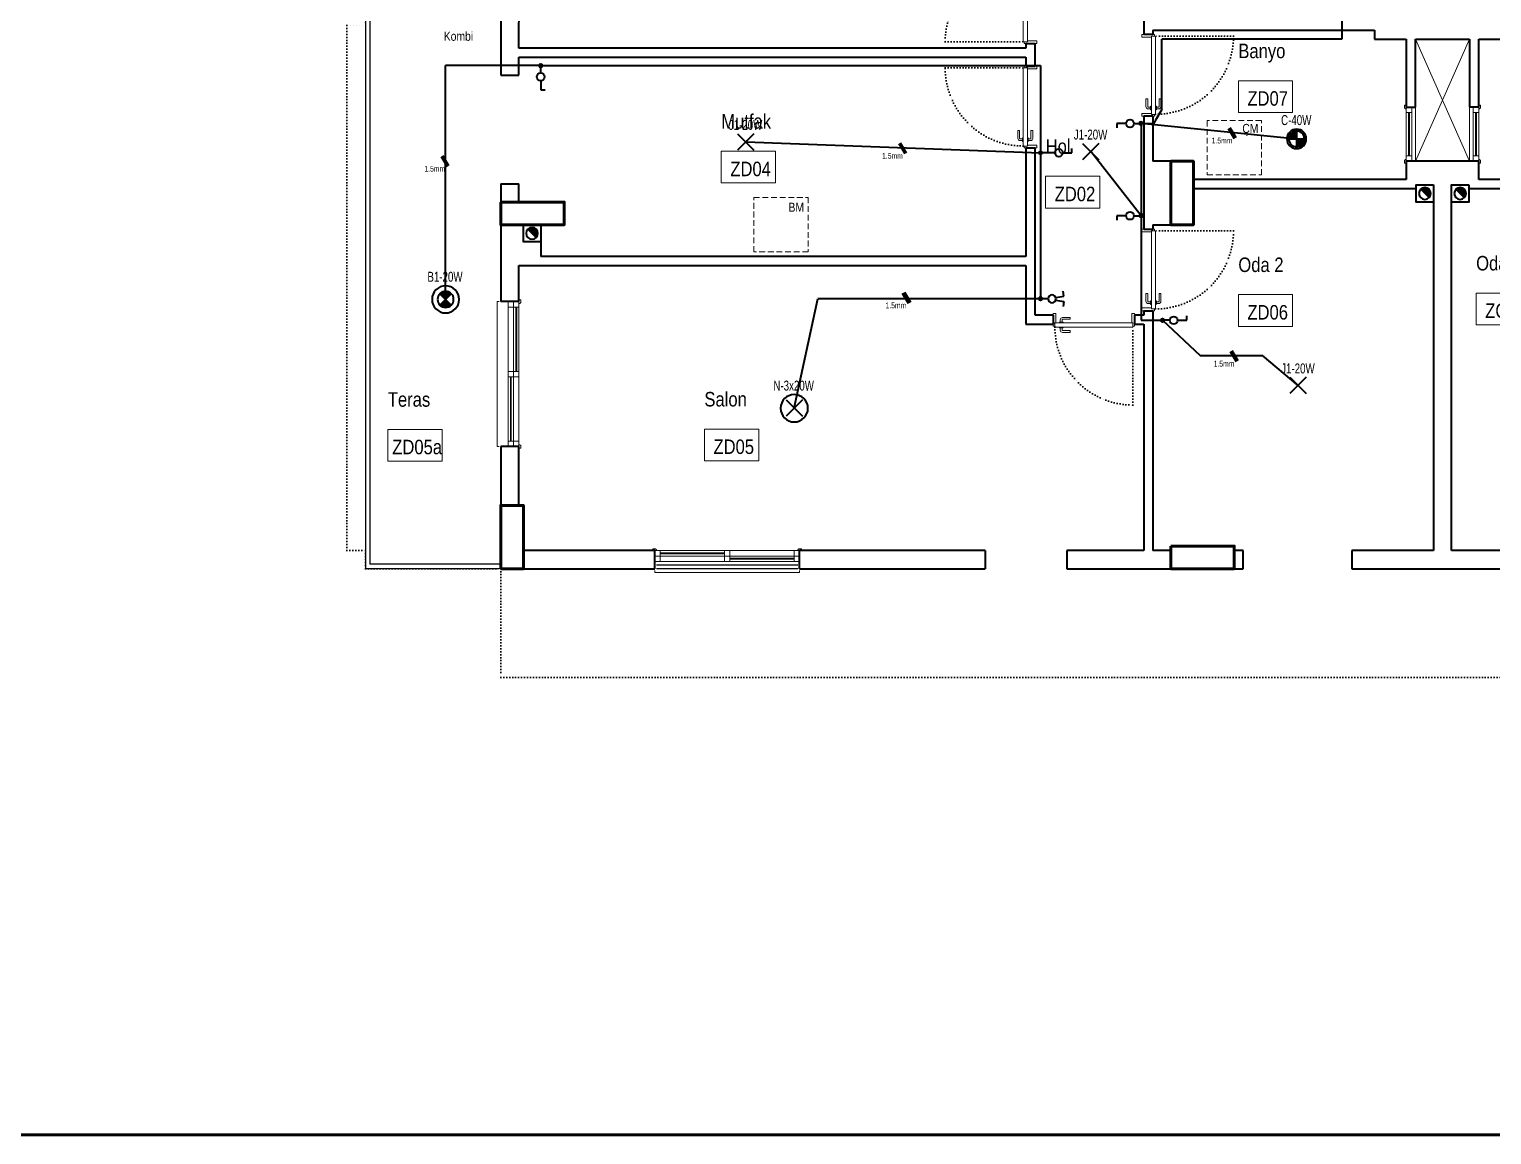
# Model space of a CAD drawing. Header units: millimetres. Extents: x 1811019 to 3717122, y -501178 to -243171.
# Drawn here: x 1856802 to 1858417, y -252390 to -251169 of the extents above; entities that cross this region are included whole.
import ezdxf
from ezdxf.enums import TextEntityAlignment as Align

# ---------------------------------------------------------------- set-up
doc = ezdxf.new("R2010")
doc.units = ezdxf.units.MM
for name, pattern in [('CONTINOUS', [0]), ('CONTINU', [0]), ('izdüşüm arka', [3.174999999999999, 0, -3.174999999999999]), ('izdüşüm ön', [9.524999999999999, 6.35, -3.175])]:
    doc.linetypes.add(name, pattern=pattern)
for name, color, linetype, lineweight in [('a_ba', 6, 'Continuous', 50), ('a_doğrama', 251, 'Continuous', 20), ('a_duvar', 255, 'Continuous', 35), ('a_görünüş', 32, 'Continuous', 25), ('a_görünüş_ince', 8, 'Continuous', 20), ('a_izdüşüm_arka', 255, 'izdüşüm arka', 30), ('a_izdüşüm_ön', 6, 'izdüşüm ön', 9), ('a_not_mahal', 253, 'Continuous', 5), ('a_not_misc', 144, 'Continuous', 5), ('a_çerçeve_line', 7, 'Continuous', 50), ('Aydınlatma', 4, 'CONTINOUS', 35), ('Aydınlatma_', 3, 'Continuous', 40), ('Priz', 6, 'CONTINOUS', 40)]:
    doc.layers.add(name, color=color, linetype=linetype, lineweight=lineweight)
doc.styles.add('Grupcad', font='arial.ttf', dxfattribs={"width": 0.7})
doc.styles.add('OL', font='tsimplex.shx', dxfattribs={"width": 0.8, "height": 12})
doc.styles.get("Standard").update_dxf_attribs({"font": 'ARIALN.TTF'})

# ---------------------------------------------------------------- blocks, each defined once
blk = doc.blocks.new('K2')
at = {"layer": 'a_doğrama', "color": 251, "linetype": 'Continuous'}
for p, q in [((-13.00000000162981, 88.09999999962747), (-13.00000000186265, 1.900000000372529)), ((-13.00000000162981, 88.09999999962747), (-8.500000001862645, 88.09999999962747)), ((-12.00000000162981, 90), (-12.00000000162981, 88.09999999962747)), ((-12.00000000162981, 90), (-10.00000000186265, 90)), ((-8.500000001862645, 88.09999999962747), (-8.500000001862645, 1.900000000372529)), ((-13.00000000186265, 1.900000000372529), (-8.500000001862645, 1.900000000372529)), ((-12.00000000186265, 0), (-12.00000000186265, 1.900000000372529)), ((-12.00000000186265, 0), (-10.00000000186265, 0))]:
    blk.add_line(p, q, dxfattribs=at)
at = {"layer": 'a_doğrama', "color": 251}
for points in [[(-16.50000000186265, 82.09999999962747), (-14.00000000162981, 82.09999999962747)], [(-5.000000001862645, 82.09999999962747), (-7.500000001862645, 82.09999999962747)]]:
    blk.add_lwpolyline(points, dxfattribs=at)
for points in [[(-13.00000000162981, 83.09999999962747), (-13.50000000186265, 83.09999999962747, 0.4142135623730951), (-14.00000000186265, 82.59999999962747), (-14.00000000186265, 79.59999999962747, 0.414213562373095), (-13.50000000162981, 79.09999999968568), (-13.00000000162981, 79.09999999962747)], [(-8.500000001629815, 83.09999999962747), (-8.000000001629815, 83.09999999962747, -0.4142135623730951), (-7.500000001862645, 82.59999999962747), (-7.500000001862645, 79.59999999962747, -0.414213562373095), (-8.000000001629815, 79.09999999962747), (-8.500000001629815, 79.09999999962747)], [(-14.00000000162981, 80.09999999962747), (-16.50000000162981, 80.09999999962747, 0.414213562373095), (-17.00000000162981, 79.59999999962747), (-17.00000000186265, 71.09999999962747), (-19.00000000186265, 71.09999999962747), (-19.00000000186265, 79.59999999962747)], [(-7.500000001862645, 80.09999999956926), (-5.000000001862645, 80.09999999962747, -0.414213562373095), (-4.500000001862645, 79.59999999962747), (-4.500000001862645, 71.09999999962747), (-2.500000001862645, 71.09999999962747), (-2.500000001629815, 79.59999999962747)]]:
    blk.add_lwpolyline(points, format="xyb", dxfattribs=at)
at = {"layer": 'a_doğrama', "color": 251, "linetype": 'Continuous'}
for points in [[(-1.629814505577087e-09, 90.00000000005821), (1.999999998137355, 90), (1.999999998137355, 87), (-8.500000001862645, 87)], [(0, 0), (2, 0), (2, 3), (-8.500000001862645, 3)]]:
    blk.add_lwpolyline(points, dxfattribs=at)
at = {"layer": 'a_doğrama', "color": 251}
for centre, start, end in [((-16.50000000186265, 79.59999999962747), 90, 180), ((-5.000000001629815, 79.59999999962747), 0, 90)]:
    blk.add_arc(centre, 2.499999999999999, start, end, dxfattribs=at)
at = {"layer": 'a_izdüşüm_arka', "color": 251}
blk.add_lwpolyline([(-99.20006576180458, 1.900000000372529), (-13.00006576254964, 1.900000000372529)], dxfattribs=at)
blk.add_arc((-13.00006576254964, 1.900000000372529), 86.19999999925494, 89.99995624410063, 180, dxfattribs=at)
blk = doc.blocks.new('M1')
at = {"layer": 'a_doğrama', "linetype": 'Continuous'}
for p, q in [((-23.9999999795109, 6.00000000372529), (-29.99999997951091, 6.00000000372529)), ((-29.99999997951091, 3.7252903e-09), (-29.99999997951091, 6.00000000372529)), ((-23.9999999795109, 3.7252903e-09), (-29.99999997951091, 3.7252903e-09)), ((-23.9999999795109, 3.7252903e-09), (-23.9999999795109, 6.00000000372529)), ((30.00000000558794, 5.999999996274707), (24.00000000558794, 5.999999996274707)), ((24.00000000558794, 5.999999996274707), (24.00000000558794, -3.7252903e-09)), ((30.00000000558794, -3.7252903e-09), (30.00000000558794, 5.999999996274707)), ((30.00000000558794, -3.7252903e-09), (24.00000000558794, -3.7252903e-09))]:
    blk.add_line(p, q, dxfattribs=at)
at = {"layer": 'a_doğrama'}
for p, q in [((24.00000000372529, 3.499999996274709), (-23.9999999795109, 3.50000000372529)), ((24.00000000372529, 2.499999996274709), (-23.9999999795109, 2.500000003725289))]:
    blk.add_line(p, q, dxfattribs=at)
for points in [[(-27.9999999795109, -0.9999999962747096), (-27.9999999795109, 3.7252903e-09), (-31.99999997951091, 3.7252903e-09), (-31.99999997951091, -1.999999996274708), (-28.9999999795109, -1.999999996274708)], [(28.00000000372529, -0.9999999962747096), (28.00000000372529, 3.7252903e-09), (32.00000000372529, 3.7252903e-09), (32.00000000372529, -1.999999996274708), (29.00000000372529, -1.999999996274708)]]:
    blk.add_lwpolyline(points, close=True, dxfattribs=at)
at = {"layer": 'a_görünüş_ince'}
for p, q in [((24.00000000372529, 5.999999996274707), (-23.9999999795109, 6.00000000372529)), ((-23.9999999795109, 3.7252903e-09), (24.00000000372529, -3.7252903e-09))]:
    blk.add_line(p, q, dxfattribs=at)
blk = doc.blocks.new('160p')
at = {"layer": 'a_doğrama', "color": 251}
for points in [[(-5.999925318639725, -6), (-5.999925318639725, 0), (-11.99992531863973, 0), (-11.99992531863973, -6)], [(7.46813602745533e-05, -6), (7.46813602745533e-05, 0), (-5.999925318639725, 0), (-5.999925318639725, -6)], [(-5.999925318639725, -83), (-5.999925318639725, -77), (-11.99992531863973, -77), (-11.99992531863973, -83)], [(7.46813602745533e-05, -83), (7.46813602745533e-05, -77), (-5.999925318639725, -77), (-5.999925318639725, -83)], [(-5.999925318639725, -160), (-5.999925318639725, -154), (-11.99992531863973, -154), (-11.99992531863973, -160)], [(7.46813602745533e-05, -160), (7.46813602745533e-05, -154), (-5.999925318639725, -154), (-5.999925318639725, -160)]]:
    blk.add_lwpolyline(points, close=True, dxfattribs=at)
for points in [[(2.000037341145799, -1.000074680894613), (2.00014936318621, 1.999925318174064), (0.0001493635354563594, 1.999999999068677), (0, -1.999999998137355), (1.000000001280569, -2.000037338584661), (2.000037341145799, -1.000074680894613)], [(-9.499925318639725, -6), (-9.499925318639725, -77)], [(-8.499925318639725, -6), (-8.499925318639725, -77)], [(-3.499925318639725, -83), (-3.499925318639725, -154)], [(-2.499925318639725, -83), (-2.499925318639725, -154)], [(2.000037341145799, -158.9999253191054), (2.00014936318621, -161.9999253181741), (0.0001493635354563594, -161.9999999990687), (0, -158.0000000018626), (1.000000001280569, -157.9999626614153), (2.000037341145799, -158.9999253191054)]]:
    blk.add_lwpolyline(points, dxfattribs=at)
at = {"layer": 'a_görünüş_ince', "color": 251}
for points in [[(-21.99992531829048, -160), (-23.99992531829048, -160), (-23.99992531805765, 0), (-21.99992531805765, 0)], [(-11.99992531863973, -77), (-11.99992531863973, -6)], [(-5.999925318639725, -77), (-5.999925318639725, -6)], [(-5.999925318639725, -77), (-5.999925318639725, -6)], [(7.46813602745533e-05, -77), (7.46813602745533e-05, -6)], [(-11.99992531863973, -154), (-11.99992531863973, -83)], [(-5.999925318639725, -154), (-5.999925318639725, -83)], [(-5.999925318639725, -154), (-5.999925318639725, -83)], [(7.46813602745533e-05, -154), (7.46813602745533e-05, -83)]]:
    blk.add_lwpolyline(points, dxfattribs=at)
blk = doc.blocks.new('baca_müstakil')
at = {"layer": 'a_duvar'}
h = blk.add_hatch(color=256, dxfattribs=at)
h.dxf.hatch_style = 1
h.paths.add_polyline_path([(4.903805922287575, -4.903805922287575, 0.198912367379658), (3, -9.5, 0.6681786379192994), (14.09619407771242, -14.09619407771242)])
blk.add_line((4.903805922287575, -4.903805922287575), (14.09619407771242, -14.09619407771242), dxfattribs=at)
blk.add_lwpolyline([(0, -19), (19, -19), (19, 0), (0, 0)], close=True, dxfattribs=at)
blk.add_circle((9.5, -9.5), 6.5, dxfattribs=at)
blk = doc.blocks.new('J1-20W')
at = {"layer": 'Aydınlatma', "color": 1, "linetype": 'CONTINU'}
for p, q in [((9, 9), (-9, -9)), ((-9, 9), (9, -9))]:
    blk.add_line(p, q, dxfattribs=at)
at = {"layer": 'Aydınlatma', "linetype": 'CONTINU', "style": 'Grupcad', "width": 0.7, "flags": 8}
blk.add_attdef('J1-20W', text='', height=11, dxfattribs=at).set_placement((0, 18.74764386721654), align=Align.MIDDLE_CENTER)
blk = doc.blocks.new('N-3x20W')
at = {"layer": 'Aydınlatma', "color": 6, "linetype": 'CONTINU'}
for p, q in [((9, 9), (-9, -9)), ((-9, 9), (9, -9))]:
    blk.add_line(p, q, dxfattribs=at)
at = {"layer": 'Aydınlatma', "linetype": 'CONTINU'}
blk.add_circle((0, -0.3079431056394242), 15.11081903452493, dxfattribs=at)
at = {"layer": 'Aydınlatma', "linetype": 'CONTINU', "style": 'Grupcad', "width": 0.7, "flags": 8}
blk.add_attdef('N-3X20W', text='', height=11, dxfattribs=at).set_placement((0, 24.80287592888635), align=Align.MIDDLE_CENTER)
blk = doc.blocks.new('B1-20W')
at = {"layer": 'Aydınlatma', "linetype": 'CONTINU'}
h = blk.add_hatch(color=1, dxfattribs=at)
edge = h.paths.add_edge_path()
edge.add_arc((-1.164153218269348e-10, 1.891748979687691e-10), 8.90954544273853, 44.99999999941044, 135.0000000005896)
edge.add_line((-6.300000000046566, 6.299999999959255), (6.300000000046566, -6.30000000007567))
edge.add_arc((-1.164153218269348e-10, -1.891748979687691e-10), 8.90954544273853, 224.9999999994104, 315.0000000005896, ccw=False)
edge.add_line((-6.299999999930151, -6.299999999959255), (6.299999999930151, 6.299999999959255))
at = {"layer": 'Aydınlatma', "color": 1, "linetype": 'CONTINU'}
for p, q in [((-6.300000000046566, 6.299999999959255), (6.300000000046566, -6.30000000007567)), ((6.299999999930151, 6.299999999959255), (-6.299999999930151, -6.299999999959255))]:
    blk.add_line(p, q, dxfattribs=at)
at = {"layer": 'Aydınlatma', "color": 4, "linetype": 'CONTINU'}
blk.add_circle((-2.91038304567337e-11, -2.91038304567337e-11), 15, dxfattribs=at)
at = {"layer": 'Aydınlatma', "color": 1, "linetype": 'CONTINU'}
blk.add_circle((0, -2.91038304567337e-11), 8.909545442950497, dxfattribs=at)
for centre, start, end in [((-1.164153218269348e-10, 1.891748979687691e-10), 44.99999999928148, 135.0000000007185), ((-1.164153218269348e-10, -1.891748979687691e-10), 224.9999999992815, 315.0000000007185)]:
    blk.add_arc(centre, 8.90954544273853, start, end, dxfattribs=at)
at = {"layer": 'Aydınlatma', "linetype": 'CONTINU', "style": 'Grupcad', "width": 0.7, "flags": 8}
blk.add_attdef('B1-20W', text='', height=11, dxfattribs=at).set_placement((-2.91038304567337e-11, 24.9999999999709), align=Align.MIDDLE_CENTER)
blk = doc.blocks.new('C-20W')
at = {"layer": 'Aydınlatma', "linetype": 'CONTINU'}
h = blk.add_hatch(color=1, dxfattribs=at)
h.paths.add_polyline_path([(8.702380952381645, -1.455191522836685e-11), (0, -1.455191522836685e-11), (0, 8.702380952352541, -0.4142135623730951)])
h.paths.add_polyline_path([(0, -8.702380952381645, -0.4142135623730951), (-8.702380952367093, -1.455191522836685e-11), (0, -1.455191522836685e-11)])
at = {"layer": 'Aydınlatma', "color": 1, "linetype": 'CONTINU'}
for p, q in [((8.702380952381645, 0), (-8.702380952367093, 0)), ((0, 8.702380952381645), (0, -8.702380952381645))]:
    blk.add_line(p, q, dxfattribs=at)
at = {"layer": 'Aydınlatma', "linetype": 'CONTINU'}
blk.add_circle((0, 0), 10.74999999999503, dxfattribs=at)
at = {"layer": 'Aydınlatma', "color": 1, "linetype": 'CONTINU'}
blk.add_circle((0, 0), 8.702380952376926, dxfattribs=at)
at = {"layer": 'Aydınlatma', "linetype": 'CONTINU', "style": 'Grupcad', "width": 0.7, "flags": 8}
blk.add_attdef('C-40W', text='', height=11, dxfattribs=at).set_placement((0, 20.74999999998545), align=Align.MIDDLE_CENTER)
blk = doc.blocks.new('NORMAL ANAHTAR')
at = {"layer": 'Aydınlatma', "color": 6, "linetype": 'CONTINU'}
for p, q in [((0, 18.75986064848257), (-4.863207719157799, 18.75986064848257)), ((0, 8.636846400011564), (0, 18.75986064848257))]:
    blk.add_line(p, q, dxfattribs=at)
blk.add_circle((0, 4.31842319999123), 4.318423200000162, dxfattribs=at)
blk = doc.blocks.new('KOMUTATOR ANAHTAR')
at = {"layer": 'Aydınlatma', "color": 6, "linetype": 'CONTINU'}
for p, q in [((-2.876584113124409, 17.46272058073373), (-8.55538248429366, 16.51159817440202)), ((-1.361482364300173, 8.416611178297899), (-2.876584113124409, 17.46272058073373)), ((1.361482364300173, 8.416611178297899), (2.876584113124409, 17.46272058073373)), ((2.876584113124409, 17.46272058073373), (8.55538248429366, 16.51159817440202))]:
    blk.add_line(p, q, dxfattribs=at)
blk.add_circle((0, 4.318423200005782), 4.318423200000162, dxfattribs=at)
blk = doc.blocks.new('BUAT (Enerji)')
at = {"layer": 'Priz', "linetype": 'CONTINU'}
h = blk.add_hatch(color=256, dxfattribs=at)
edge = h.paths.add_edge_path()
edge.add_arc((0, 0), 1.75, 0, 360)
blk.add_circle((0, 0), 1.75, dxfattribs=at)

msp = doc.modelspace()

# ---------------------------------------------------------------- linework, layer by layer
at = {"layer": 'a_ba', "color": 253}
for points in [[(1858062.7101567, -251384.7909963957), (1858087.7101567, -251384.7909963957), (1858087.7101567, -251314.7909963957), (1858062.7101567, -251314.7909963957)], [(1857322.710147536, -251359.7909963957), (1857322.710147536, -251384.7909963957), (1857392.710147536, -251384.7909963957), (1857392.710147536, -251359.7909963957)], [(1857322.71014586, -251764.7909967864), (1857347.71014586, -251764.7909967864), (1857347.71014586, -251694.7909967864), (1857322.71014586, -251694.7909967864)], [(1858062.710156701, -251739.7909955017), (1858062.710156701, -251764.7909955017), (1858132.710156701, -251764.7909955017), (1858132.710156701, -251739.7909955017)]]:
    msp.add_lwpolyline(points, close=True, dxfattribs=at)
at = {"layer": 'a_duvar'}
for p, q in [((1857342.710155248, -251189.7909967919), (1857342.824364389, -251129.7909967919)), ((1857322.710152454, -251144.7909963956), (1857322.710152454, -251219.7909963957)), ((1858032.710163294, -251159.7909967919), (1858032.710163294, -251174.7909967919)), ((1858042.710163294, -251169.7909967919), (1858287.710163294, -251169.7909967919)), ((1858042.710163294, -251169.7909967919), (1858042.710163294, -251174.7909967919)), ((1858287.710163294, -251169.7909967919), (1858287.710163294, -251179.7909967919)), ((1858287.710163294, -251179.7909967919), (1858322.710163295, -251179.7909967919)), ((1858322.710163294, -251179.7909967919), (1858322.710163294, -251254.7909968068)), ((1858332.710163295, -251179.7909967919), (1858392.710163295, -251179.7909967919)), ((1858332.710163295, -251254.7909968068), (1858332.710163294, -251179.7909967919)), ((1858392.710163294, -251179.790996792), (1858392.710163295, -251254.7909968068)), ((1858402.710163294, -251179.7909967919), (1858447.710161507, -251179.7909967919)), ((1858402.710163294, -251254.7909968068), (1858402.710163294, -251179.7909967919)), ((1857902.710163294, -251189.7909967919), (1857342.71015413, -251189.7909967919)), ((1857902.710163295, -251184.7909967919), (1857902.710163295, -251189.7909967919)), ((1857912.710163294, -251209.7911357745), (1857912.710163294, -251184.7909967919)), ((1857342.71015413, -251199.7909967919), (1857902.710163294, -251199.7909967919)), ((1857342.710155248, -251219.7909963957), (1857342.710155248, -251199.7909967919)), ((1857902.710163295, -251199.7909967919), (1857902.710163295, -251209.7911357745)), ((1858032.710163294, -251264.7908578179), (1858032.710163295, -251389.790857413)), ((1858042.710163295, -251264.7909968006), (1858042.710163295, -251314.7909967919)), ((1857902.710163295, -251299.7911357832), (1857902.710163295, -251419.7909967919)), ((1857912.710163294, -251484.7909963957), (1857912.710163294, -251299.7911357832)), ((1858062.7101567, -251314.7909967919), (1858042.710163294, -251314.7909967919)), ((1858402.710163294, -251314.7909967919), (1858322.710163294, -251314.7909967919)), ((1858322.710163294, -251314.7909967919), (1858322.710163294, -251334.7909967919)), ((1858402.710163294, -251334.7909967919), (1858402.710163294, -251314.7909967919)), ((1857322.710152454, -251339.7909963957), (1857322.710152454, -251469.790996591)), ((1857342.710155248, -251359.7909963957), (1857342.710155248, -251339.7909963957)), ((1858322.710163295, -251334.7909967919), (1858087.7101567, -251334.7909967919)), ((1858637.710156701, -251334.7909967919), (1858402.710163294, -251334.7909967919)), ((1858087.7101567, -251344.7909967919), (1858333.7101567, -251344.7909967919)), ((1858339.746054455, -251344.7909967918), (1858346.674258946, -251344.7909967919)), ((1858352.7101567, -251344.7909967919), (1858352.7101567, -251744.7909966192)), ((1858372.710156701, -251744.7909966192), (1858372.710156701, -251344.7909967919)), ((1858378.746054456, -251344.7909967919), (1858385.674258946, -251344.7909967919)), ((1858391.710156701, -251344.7909967919), (1858637.710156701, -251344.7909967919)), ((1858042.710163294, -251384.7909963957), (1858062.7101567, -251384.7909963957)), ((1858042.710163294, -251384.7909963957), (1858042.710163294, -251389.790857413)), ((1857902.710163294, -251419.7909967919), (1857366.710152454, -251419.7909967919)), ((1857342.710155248, -251469.790996591), (1857342.710155248, -251429.7909967919)), ((1857342.710155248, -251429.7909967919), (1857902.710163295, -251429.7909967919)), ((1857902.710163295, -251429.7909967919), (1857902.710163294, -251494.7909963957)), ((1857932.710163286, -251484.7909963957), (1857912.710163294, -251484.7909963957)), ((1858032.710163295, -251484.7909963957), (1858022.710163295, -251484.7909963957)), ((1858032.710163295, -251479.7908574218), (1858032.710163295, -251484.7909963957)), ((1858042.710163294, -251479.7908574218), (1858042.710163295, -251744.7909967919)), ((1857902.710163294, -251494.7909963957), (1857932.710024303, -251494.7909963957)), ((1858022.710163295, -251494.7909963957), (1858032.710163295, -251494.7909963957)), ((1858032.710163295, -251494.7909963957), (1858032.710163294, -251744.7910010135)), ((1857322.710152454, -251629.790996591), (1857322.710152454, -251744.7909967919)), ((1857342.710155248, -251694.7909967864), (1857342.710155248, -251629.790996591)), ((1857492.710154484, -251744.7909967919), (1857347.71014586, -251744.7909967919)), ((1857857.710156701, -251744.7909967919), (1857652.710154484, -251744.7909967919)), ((1858032.710163295, -251744.7909967919), (1857947.710156701, -251744.7909967919)), ((1858062.710156701, -251744.7909967919), (1858042.710163295, -251744.7909967919)), ((1858142.710156701, -251744.7909967919), (1858132.710156701, -251744.7909967919)), ((1858142.710156701, -251764.7909924382), (1858142.710156701, -251744.7909967919)), ((1858352.7101567, -251744.7909967919), (1858262.710156701, -251744.7909967919)), ((1858262.710156701, -251744.7909967919), (1858262.710156701, -251764.7909924382)), ((1858462.7101567, -251744.7909967919), (1858372.710156701, -251744.7909967919)), ((1857322.71014606, -251764.7909932307), (1857492.710154484, -251764.7909924382)), ((1857652.710154484, -251764.7909924382), (1857857.710156701, -251764.7909924382)), ((1857947.710156701, -251764.7909924382), (1858142.710156701, -251764.7909924382)), ((1858262.710156701, -251764.7909924382), (1858462.7101567, -251764.7909924382))]:
    msp.add_line(p, q, dxfattribs=at)
for points in [[(1858042.710163294, -251174.7909967919), (1858032.710163294, -251174.7909967919)], [(1857902.710163295, -251184.7909967919), (1857912.710163294, -251184.7909967919)], [(1857902.710163295, -251209.7911357745), (1857912.710163294, -251209.7911357745)], [(1857322.71014586, -251219.7909963957), (1857342.71014572, -251219.7909963957)], [(1858322.710163294, -251254.7909968068), (1858332.710163295, -251254.7909968068)], [(1858402.710163294, -251254.7909968068), (1858392.710163295, -251254.7909968068)], [(1858042.710163295, -251264.7909968006), (1858032.710163294, -251264.7908578179)], [(1857902.710163295, -251299.7911357832), (1857912.710163294, -251299.7911357832)], [(1857322.71014586, -251339.7909963957), (1857342.710145751, -251339.7909963957)], [(1858032.710163294, -251389.790857413), (1858042.710163294, -251389.790857413)], [(1857366.710152454, -251403.7909963957), (1857366.710152454, -251419.7909967919)], [(1857342.710155248, -251469.790996591), (1857322.710152454, -251469.790996591)], [(1857932.710163303, -251484.7897455534), (1857932.710024321, -251494.7897455525)], [(1858022.710163295, -251484.7909963957), (1858022.710163295, -251494.7909963957)], [(1858032.710163295, -251479.7908574218), (1858042.708912451, -251479.7908574218)], [(1857342.710155248, -251629.790996591), (1857322.710152453, -251629.790996591)], [(1857492.710154484, -251764.7909967918), (1857492.710154484, -251744.7909967918)], [(1857652.710154484, -251764.7909967918), (1857652.710154484, -251744.7909967918)], [(1857857.710156701, -251744.7909967919), (1857857.710156701, -251764.7909924382)], [(1857947.710156701, -251744.7909967919), (1857947.710156701, -251764.7909924382)]]:
    msp.add_lwpolyline(points, dxfattribs=at)
at = {"layer": 'a_görünüş', "color": 251}
for points in [[(1857320.710153247, -251144.7910450383), (1857173.169651501, -251144.7909963973), (1857173.169651501, -251764.7909932307)], [(1857320.710153247, -251149.7910450383), (1857178.169651501, -251149.7909980457), (1857178.169651501, -251759.7909932307)], [(1857320.71014604, -251759.7909932307), (1857178.169651501, -251759.7909932307)], [(1857650.710154484, -251760.7910011443), (1857494.716328482, -251760.7910075732)], [(1857320.71014606, -251764.7909932307), (1857173.169651501, -251764.7909932307)], [(1857650.710154484, -251764.7910011454), (1857494.716328482, -251764.7910076556)]]:
    msp.add_lwpolyline(points, dxfattribs=at)
at = {"layer": 'a_görünüş_ince'}
for p, q in [((1858332.710163295, -251314.7909967919), (1858332.710163295, -251254.7909968068)), ((1858392.710163295, -251314.7909967917), (1858392.710163295, -251254.7909968066))]:
    msp.add_line(p, q, dxfattribs=at)
at = {"layer": 'a_izdüşüm_arka'}
msp.add_lwpolyline([(1857322.710147536, -251144.7909963956), (1857173.169644984, -251144.7909963973), (1857173.169644985, -251164.7909963956), (1857152.726917955, -251164.7909963956), (1857152.726917955, -251744.7909963957), (1857173.169644984, -251744.7909963955), (1857173.169644985, -251764.7909963957), (1857322.71015413, -251764.7909967864), (1857322.71015413, -251884.7909963823), (1859402.710147537, -251884.7909963823), (1859402.710147537, -251764.7909967864), (1859552.250668417, -251764.7909963957), (1859552.250668416, -251744.7909963957), (1859572.693395446, -251744.7909963957), (1859572.693395447, -251164.7909963956), (1859552.250668416, -251164.7909963956), (1859552.250668416, -251144.7909963956), (1859402.710147536, -251144.7909963942)], dxfattribs=at)
at = {"layer": 'a_izdüşüm_ön', "color": 251}
for points in [[(1858102.710130633, -251329.7910619121), (1858162.710130633, -251329.7910619121), (1858162.710130633, -251269.7910619121), (1858102.710130633, -251269.7910619121)], [(1857662.177835275, -251354.7909967919), (1857662.177835275, -251414.7909967919), (1857602.177835275, -251414.7909967919), (1857602.177835275, -251354.7909967919)]]:
    msp.add_lwpolyline(points, close=True, dxfattribs=at)
at = {"layer": 'a_not_mahal'}
for points in [[(1858197.228161393, -251225.8343909144), (1858137.228161393, -251225.8343909144), (1858137.228161393, -251260.8343909144), (1858197.228161393, -251260.8343909144)], [(1857626.174502795, -251303.6917536947), (1857566.174502795, -251303.6917536947), (1857566.174502795, -251338.6917536947), (1857626.174502795, -251338.6917536947)], [(1857984.383157135, -251331.3608165343), (1857924.383157135, -251331.3608165343), (1857924.383157135, -251366.3608165343), (1857984.383157135, -251366.3608165343)], [(1858197.228161395, -251462.0561556021), (1858137.228161395, -251462.0561556021), (1858137.228161395, -251497.0561556021), (1858197.228161395, -251497.0561556021)], [(1858459.858606664, -251460.3079461598), (1858399.858606664, -251460.3079461598), (1858399.858606664, -251495.3079461598), (1858459.858606664, -251495.3079461598)], [(1857257.878311011, -251610.8311026334), (1857197.878311011, -251610.8311026334), (1857197.878311011, -251645.8311026334), (1857257.878311011, -251645.8311026334)], [(1857607.53542103, -251610.5403098686), (1857547.53542103, -251610.5403098686), (1857547.53542103, -251645.5403098686), (1857607.53542103, -251645.5403098686)]]:
    msp.add_lwpolyline(points, close=True, dxfattribs=at)
at = {"layer": 'a_not_misc'}
for points in [[(1858392.710163294, -251179.790996792), (1858332.710163295, -251314.7909967919)], [(1858332.710163295, -251179.7909967919), (1858392.710163295, -251314.7909967919)]]:
    msp.add_lwpolyline(points, dxfattribs=at)
at = {"layer": 'a_çerçeve_line'}
msp.add_lwpolyline([(1872123.904255825, -252390.0067592915), (1872123.904255825, -249390.0067592915), (1853005.390146533, -249390.0067592915), (1853005.390146533, -252390.0067592915)], close=True, dxfattribs=at)
at = {"layer": 'Aydınlatma'}
for p, q in [((1858251.405416293, -251151.6484334929), (1858251.405416293, -251179.6751738293)), ((1858052.709464989, -251257.5101439812), (1858052.709464989, -251179.6751738293)), ((1858251.405416293, -251179.6751738293), (1858052.709464989, -251179.6751738293)), ((1857261.709474153, -251467.2912500223), (1857261.709474153, -251209.0937644676)), ((1857366.7762236, -251209.0937644676), (1857261.709474153, -251209.0937644676)), ((1857366.7762236, -251209.0937644676), (1857918.710163294, -251209.0937644676)), ((1857918.710163294, -251209.0937644676), (1857918.710163294, -251305.3713897321)), ((1858052.709464989, -251257.5101439812), (1858045.621396595, -251269.1692815821)), ((1858029.967983872, -251272.9521911342), (1858029.966360018, -251389.7908192789)), ((1858029.967983872, -251272.9521911342), (1858043.774452429, -251272.9521911342)), ((1858198.520862032, -251289.9974360866), (1858029.967983872, -251272.9521911342)), ((1858045.621396595, -251269.1692815821), (1858043.774452429, -251272.9521911342)), ((1857593.179515478, -251293.2835934767), (1857918.710163294, -251305.3713897321)), ((1857918.710163294, -251305.3713897321), (1857918.710163294, -251455.8209497159)), ((1858029.966567161, -251374.886566424), (1857974.204691695, -251303.9680376591)), ((1858029.966360018, -251389.7908192789), (1858029.966360018, -251490.4121696389)), ((1857918.710163294, -251455.8209497159), (1857918.700288116, -251466.5665356072)), ((1857646.819312964, -251587.5963448507), (1857672.908240459, -251466.5665446825)), ((1857918.710163294, -251466.5665446824), (1857672.908240459, -251466.5665446825)), ((1857918.700288116, -251466.5665356072), (1857918.710163294, -251466.5665446824)), ((1858029.966360018, -251490.4121696389), (1858053.489032164, -251490.4121696389)), ((1858053.489032164, -251490.4121696389), (1858095.084094363, -251529.3512743631)), ((1858095.084094363, -251529.3512743631), (1858163.988294142, -251529.351274363)), ((1858203.20946499, -251562.291249575), (1858163.988294142, -251529.351274363))]:
    msp.add_line(p, q, dxfattribs=at)
at = {"layer": 'Aydınlatma', "color": 6}
for p, q in [((1857366.7762236, -251217.0937644676), (1857366.7762236, -251209.0937644676)), ((1858021.967983872, -251272.9521911342), (1858029.967983872, -251272.9521911342)), ((1857934.70946499, -251305.3713897321), (1857918.710163294, -251305.3713897321)), ((1858021.966567161, -251374.886566424), (1858029.966567161, -251374.886566424)), ((1857927.103861598, -251466.5742584792), (1857918.710163294, -251466.5665446824)), ((1858061.441305301, -251490.4158049297), (1858053.441305301, -251490.4158049297))]:
    msp.add_line(p, q, dxfattribs=at)
at = {"layer": 'Aydınlatma', "color": 3}
for p, q in [((1858126.160856249, -251278.3763701206), (1858132.755405347, -251289.4295281883)), ((1858127.878396993, -251277.3516487968), (1858134.472946092, -251288.4048068645)), ((1857763.867563529, -251294.2175401879), (1857770.462112628, -251305.2706982556)), ((1857256.69465886, -251309.5393923121), (1857263.289207958, -251320.5925503798)), ((1857258.412199604, -251308.5146709883), (1857265.006748703, -251319.567829056)), ((1857762.150022785, -251295.2422615117), (1857768.744571883, -251306.2954195794)), ((1857765.9340332, -251460.4652984249), (1857772.528582299, -251471.5184564927)), ((1857767.136320034, -251459.983687141), (1857773.730869133, -251471.0368452088)), ((1857768.506118577, -251459.4405771011), (1857775.100667675, -251470.4937351689)), ((1858128.339918739, -251524.849416653), (1858134.934467838, -251535.9025747207)), ((1858130.057459484, -251523.8246953292), (1858136.652008582, -251534.8778533969))]:
    msp.add_line(p, q, dxfattribs=at)

# ---------------------------------------------------------------- block references
at = {"layer": 'a_doğrama', "rotation": 270}
msp.add_blockref('M1', (1858322.710163291, -251284.7909967863), dxfattribs=at)
at = {"layer": 'a_doğrama', "xscale": -1, "rotation": 90}
msp.add_blockref('M1', (1858402.710163298, -251284.7909967863), dxfattribs=at)
at = {"layer": 'a_duvar', "xscale": -1}
for name, p, rotation in [('baca_müstakil', (1858333.7101567, -251340.790996395), 90), ('baca_müstakil', (1858372.710156701, -251340.7909963953), 90), ('baca_müstakil', (1857347.710152454, -251384.7909963957), 90), ('160p', (1857342.710080567, -251629.790996591), 180), ('160p', (1857652.710154484, -251744.7910714736), 270)]:
    msp.add_blockref(name, p, dxfattribs=dict(at, rotation=rotation))
at = {"layer": 'a_izdüşüm_arka', "ltscale": 5}
for p, rotation in [((1857912.710163295, -251184.7911357745), 359.9992036878907), ((1858032.710163294, -251174.7908578092), 179.9992036878907), ((1858032.710163294, -251389.790857413), 179.9992036878907), ((1858022.710163295, -251484.7909963957), 89.99920368789071)]:
    msp.add_blockref('K2', p, dxfattribs=dict(at, rotation=rotation))
at = {"layer": 'a_izdüşüm_arka', "ltscale": 5, "xscale": -1, "rotation": 180.0007963121093}
msp.add_blockref('K2', (1857912.710163296, -251209.7909967919), dxfattribs=at)
at = {"layer": 'Aydınlatma', "linetype": 'CONTINU'}
for p, rotation in [((1857366.7762236, -251217.0937644676), 180), ((1858021.967983872, -251272.9521911342), 90.00000000000001), ((1857934.70946499, -251305.3713897321), 270), ((1858021.966567161, -251374.886566424), 90.00000000000001), ((1858061.489032164, -251490.4121696389), 270)]:
    msp.add_blockref('NORMAL ANAHTAR', p, dxfattribs=dict(at, rotation=rotation))
ref = msp.add_blockref('J1-20W', (1857593.179515478, -251293.2835934767), dxfattribs=dict(at, xscale=-1))
ref.add_attrib('J1-20W', 'J1-20W', dxfattribs={"layer": 'Aydınlatma_', "color": 4, "linetype": 'CONTINU', "height": 11, "style": 'Grupcad', "width": 0.7}).set_placement((1857593.011439079, -251274.5359496095), align=Align.MIDDLE_CENTER)
ref = msp.add_blockref('C-20W', (1858201.575441077, -251289.9974360866), dxfattribs=dict(at, xscale=-1))
ref.add_attrib('C-20W', 'C-40W', dxfattribs={"layer": 'Aydınlatma_', "color": 4, "linetype": 'Continuous', "height": 11, "style": 'Grupcad', "width": 0.7}).set_placement((1858201.160502469, -251269.2474360866), align=Align.MIDDLE_CENTER)
ref = msp.add_blockref('J1-20W', (1857974.204691695, -251303.9680376591), dxfattribs=dict(at, xscale=-1))
ref.add_attrib('J1-20W', 'J1-20W', dxfattribs={"layer": 'Aydınlatma_', "color": 4, "linetype": 'CONTINU', "height": 11, "style": 'Grupcad', "width": 0.7}).set_placement((1857974.036615296, -251285.2203937919), align=Align.MIDDLE_CENTER)
ref = msp.add_blockref('B1-20W', (1857261.709474153, -251467.2912500221), dxfattribs=dict(at, xscale=-1))
ref.add_attrib('B1-20W', 'B1-20W', dxfattribs={"layer": 'Aydınlatma_', "color": 4, "linetype": 'Continuous', "height": 11, "style": 'Grupcad', "width": 0.7}).set_placement((1857261.042420947, -251442.2912500221), align=Align.MIDDLE_CENTER)
at = {"layer": 'Aydınlatma', "linetype": 'CONTINU', "xscale": -1, "rotation": 270}
msp.add_blockref('KOMUTATOR ANAHTAR', (1857927.103032932, -251466.6588538333), dxfattribs=at)
at = {"layer": 'Aydınlatma', "linetype": 'CONTINU'}
ref = msp.add_blockref('J1-20W', (1858203.20946499, -251562.291249575), dxfattribs=dict(at, xscale=-1))
ref.add_attrib('J1-20W', 'J1-20W', dxfattribs={"layer": 'Aydınlatma_', "color": 4, "linetype": 'CONTINU', "height": 11, "style": 'Grupcad', "width": 0.7}).set_placement((1858203.041388591, -251543.5436057078), align=Align.MIDDLE_CENTER)
ref = msp.add_blockref('N-3x20W', (1857646.819312964, -251587.2884017451), dxfattribs=dict(at, xscale=-1))
ref.add_attrib('N-3X20W', 'N-3x20W', dxfattribs={"layer": 'Aydınlatma_', "color": 4, "linetype": 'Continuous', "height": 11, "style": 'Grupcad', "width": 0.7}).set_placement((1857646.120745433, -251562.4855258162), align=Align.MIDDLE_CENTER)
at = {"layer": 'Priz', "color": 4, "linetype": 'CONTINU', "xscale": -1}
for p in [(1857366.7762236, -251209.0937644676), (1858029.655584249, -251272.9521911342), (1858029.966567161, -251374.886566424), (1858053.489032164, -251490.4121696389)]:
    msp.add_blockref('BUAT (Enerji)', p, dxfattribs=at)
for p, rotation in [((1857918.710163294, -251305.3713897321), 180), ((1857918.710163294, -251466.5665446824), 270)]:
    msp.add_blockref('BUAT (Enerji)', p, dxfattribs=dict(at, rotation=rotation))

# ---------------------------------------------------------------- texts
at = {"layer": 'a_not_mahal'}
for s, height, p in [('Kombi', 10, (1857259.69355988, -251181.6332643853)), ('Banyo', 16, (1858137.228161393, -251200.8343909146)), ('Mutfak', 16, (1857566.174502795, -251278.6917536949)), ('ÇM', 10, (1858141.610908926, -251283.4682622106)), ('Hol', 16, (1857924.383157135, -251306.3608165346)), ('BM', 10, (1857640.392212295, -251370.5520257282)), ('Oda 2', 16, (1858137.228161395, -251437.0561556024)), ('Oda 2', 16, (1858399.858606664, -251435.30794616)), ('Salon', 16, (1857547.53542103, -251585.5403098688)), ('Teras', 16, (1857197.878311011, -251585.8311026337))]:
    msp.add_text(s, height=height, dxfattribs=at).set_placement(p)
for s, p in [('ZD07', (1858169.652265471, -251253.3343910783)), ('ZD04', (1857598.598606873, -251331.1917538586)), ('ZD02', (1857956.807261213, -251358.8608166982)), ('ZC06', (1858432.282710742, -251487.8079463237)), ('ZD06', (1858169.652265473, -251489.556155766)), ('ZD05a', (1857230.302415089, -251638.3311027974)), ('ZD05', (1857579.959525109, -251638.0403100325))]:
    msp.add_text(s, height=16, rotation=359.9999974912192, dxfattribs=at).set_placement(p, align=Align.CENTER)
at = {"layer": 'Priz', "color": 3, "linetype": 'CONTINU', "ltscale": 0.7, "style": 'OL', "width": 0.7}
for p in [(1858107.787142926, -251295.0234650995), (1857743.776309462, -251311.8893564906), (1857238.320945537, -251326.186487291), (1857747.560319877, -251477.1123934038), (1858109.966205417, -251541.4965116319)]:
    msp.add_text('1.5mm', height=6.4, dxfattribs=at).set_placement(p)

doc.saveas('drawing.dxf')
